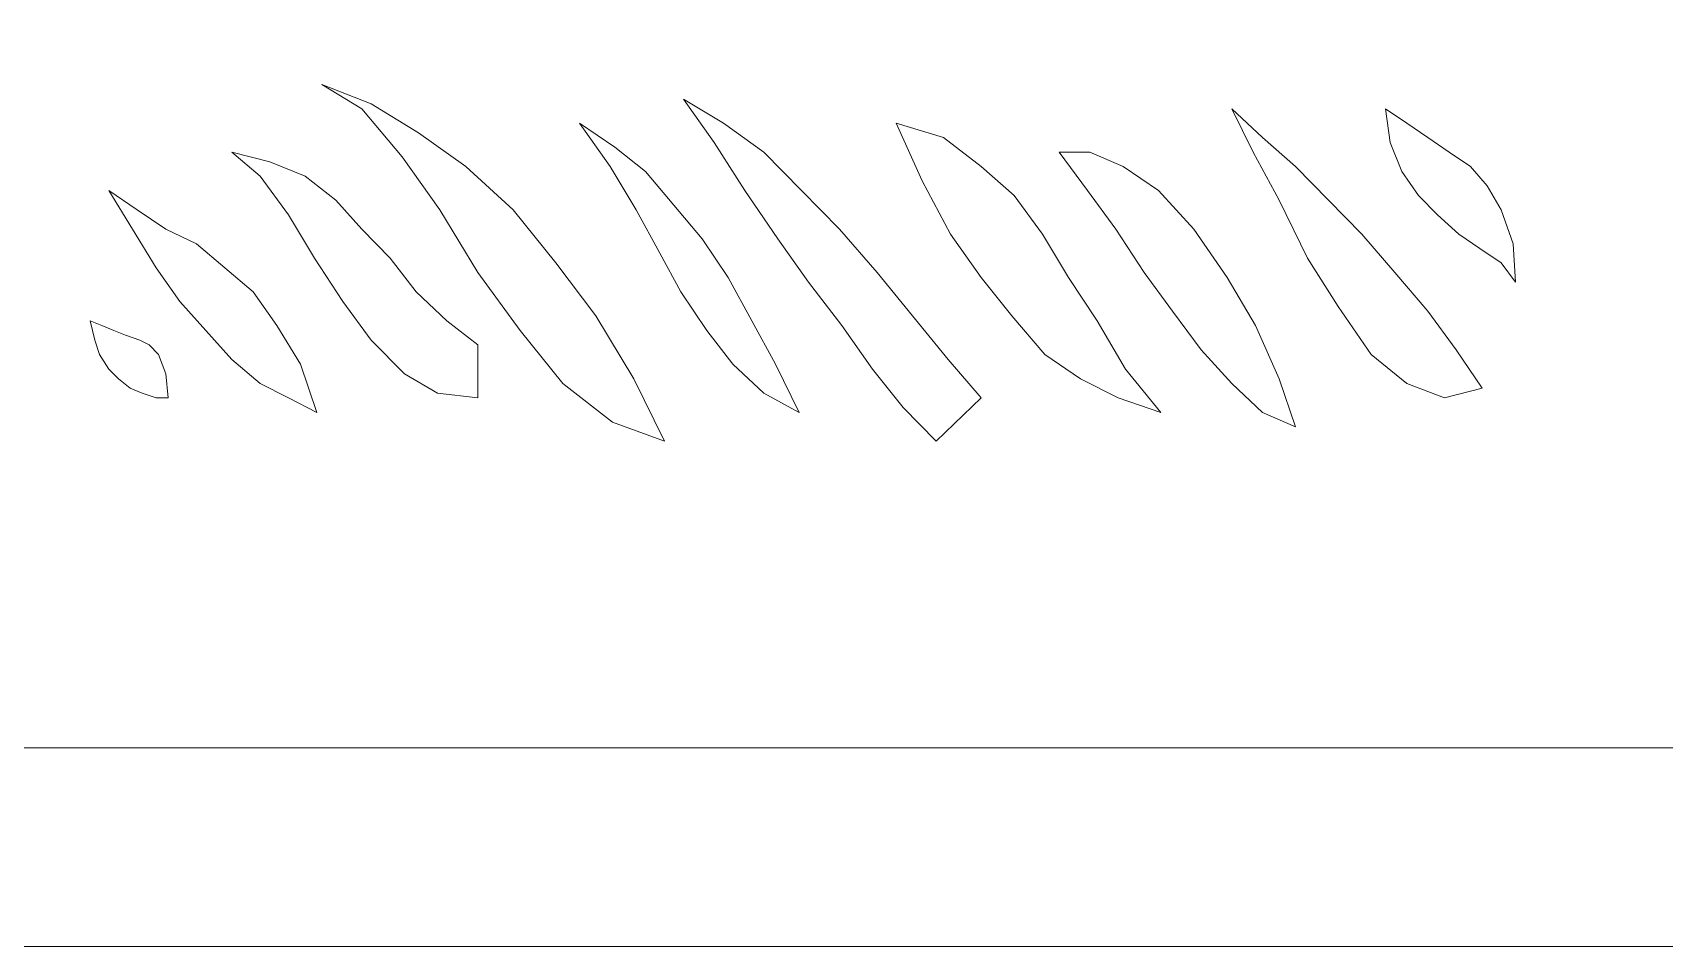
# Model space of a CAD drawing. Header units: millimetres. Extents: x -150 to 150, y -189 to 189.
# Drawn here: x 83.85 to 112.64, y 2.49 to 18.63 of the extents above; entities that cross this region are included whole.
import ezdxf

# ---------------------------------------------------------------- set-up
doc = ezdxf.new("R2010")
doc.units = ezdxf.units.MM
doc.header["$MEASUREMENT"] = 0
doc.layers.add('Camada 1', color=7, linetype='Continuous')

msp = doc.modelspace()

# ---------------------------------------------------------------- linework, layer by layer
at = {"layer": 'Camada 1', "color": 250, "lineweight": 9}
for points, knots in [([(53.6278, 3.4919), (53.6278, 3.4919), (50.9261, 3.4919), (50.9261, 3.4919), (50.9261, 3.4919), (50.9261, 3.4919), (50.9261, 6.4864), (50.9261, 6.4864), (50.9261, 6.4864), (50.9261, 6.4864), (53.6278, 6.4864), (53.6278, 6.4864), (53.6278, 6.4864), (53.6278, 6.4864), (53.6278, 8.1624), (53.6278, 8.1624), (53.6278, 8.1624), (53.6278, 8.1624), (50.9261, 8.1624), (50.9261, 8.1624), (50.9261, 8.1624), (50.9261, 8.1624), (50.9261, 186.8225), (50.9261, 186.8225), (50.9261, 186.8225), (51.0363, 188.156), (51.9595, 188.6226), (52.7767, 188.6917), (52.7767, 188.6917), (68.2669, 188.6917), (115.7098, 188.6935), (144.4746, 188.6935), (144.4746, 188.6935), (144.6859, 188.6597), (146.2137, 188.594), (146.3295, 186.8225), (146.3295, 186.8225), (146.3295, 186.8225), (146.3295, 8.1624), (146.3295, 8.1624), (146.3295, 8.1624), (146.3295, 8.1624), (143.6278, 8.1458), (143.6278, 8.1458), (143.6278, 8.1458), (143.6278, 8.1458), (143.6278, 6.4864), (143.6278, 6.4864), (143.6278, 6.4864), (143.6278, 6.4864), (146.3295, 6.4864), (146.3295, 6.4864), (146.3295, 6.4864), (146.3295, 6.4864), (146.3295, 3.4919), (146.3295, 3.4919), (146.3295, 3.4919), (146.3295, 3.4919), (143.6278, 3.4919), (143.6278, 3.4919), (143.6278, 3.4919), (143.6278, 3.4919), (143.6278, 2.4936), (143.6278, 2.4936), (143.6278, 2.4936), (143.6278, 2.4936), (53.6278, 2.4936), (53.6278, 2.4936), (53.6278, 2.4936), (53.6278, 2.4936), (53.6278, 3.4919), (53.6278, 3.4919)], [0, 0, 0, 0, 0.0526316, 0.0526316, 0.0526316, 0.0526316, 0.1052632, 0.1052632, 0.1052632, 0.1052632, 0.1578947, 0.1578947, 0.1578947, 0.1578947, 0.2105263, 0.2105263, 0.2105263, 0.2105263, 0.2631579, 0.2631579, 0.2631579, 0.2631579, 0.3157895, 0.3157895, 0.3157895, 0.3157895, 0.3684211, 0.3684211, 0.3684211, 0.3684211, 0.4210526, 0.4210526, 0.4210526, 0.4210526, 0.4736842, 0.4736842, 0.4736842, 0.4736842, 0.5263158, 0.5263158, 0.5263158, 0.5263158, 0.5789474, 0.5789474, 0.5789474, 0.5789474, 0.6315789, 0.6315789, 0.6315789, 0.6315789, 0.6842105, 0.6842105, 0.6842105, 0.6842105, 0.7368421, 0.7368421, 0.7368421, 0.7368421, 0.7894737, 0.7894737, 0.7894737, 0.7894737, 0.8421053, 0.8421053, 0.8421053, 0.8421053, 0.8947368, 0.8947368, 0.8947368, 0.8947368, 1, 1, 1, 1]), ([(57.1351, 178.9862), (57.1351, 178.9862), (140.1205, 178.9862), (140.1205, 178.9862), (140.1205, 178.9862), (140.1205, 178.9862), (140.1205, 6.0009), (140.1205, 6.0009), (140.1205, 6.0009), (140.1205, 6.0009), (57.1351, 6.0009), (57.1351, 6.0009), (57.1351, 6.0009), (57.1351, 6.0009), (57.1351, 178.9862), (57.1351, 178.9862)], [0, 0, 0, 0, 0.2, 0.2, 0.2, 0.2, 0.4, 0.4, 0.4, 0.4, 0.6, 0.6, 0.6, 0.6, 1, 1, 1, 1]), ([(88.951, 17.7101), (88.951, 17.7101), (89.6602, 17.2846), (89.6602, 17.2846), (89.6602, 17.2846), (89.6602, 17.2846), (90.3692, 16.4331), (90.3692, 16.4331), (90.3692, 16.4331), (90.3692, 16.4331), (91.0366, 15.4972), (91.0366, 15.4972), (91.0366, 15.4972), (91.0366, 15.4972), (91.704, 14.3905), (91.704, 14.3905), (91.704, 14.3905), (91.704, 14.3905), (92.4549, 13.3689), (92.4549, 13.3689), (92.4549, 13.3689), (92.4549, 13.3689), (93.2057, 12.4325), (93.2057, 12.4325), (93.2057, 12.4325), (93.2057, 12.4325), (94.0814, 11.7513), (94.0814, 11.7513), (94.0814, 11.7513), (94.0814, 11.7513), (94.9991, 11.4111), (94.9991, 11.4111), (94.9991, 11.4111), (94.9991, 11.4111), (94.4569, 12.5175), (94.4569, 12.5175), (94.4569, 12.5175), (94.4569, 12.5175), (93.7896, 13.624), (93.7896, 13.624), (93.7896, 13.624), (93.7896, 13.624), (93.0804, 14.5608), (93.0804, 14.5608), (93.0804, 14.5608), (93.0804, 14.5608), (92.3296, 15.4972), (92.3296, 15.4972), (92.3296, 15.4972), (92.3296, 15.4972), (91.4955, 16.263), (91.4955, 16.263), (91.4955, 16.263), (91.4955, 16.263), (90.6612, 16.859), (90.6612, 16.859), (90.6612, 16.859), (90.6612, 16.859), (89.827, 17.3699), (89.827, 17.3699), (89.827, 17.3699), (89.827, 17.3699), (88.951, 17.7101), (88.951, 17.7101)], [0, 0, 0, 0, 0.0588235, 0.0588235, 0.0588235, 0.0588235, 0.1176471, 0.1176471, 0.1176471, 0.1176471, 0.1764706, 0.1764706, 0.1764706, 0.1764706, 0.2352941, 0.2352941, 0.2352941, 0.2352941, 0.2941176, 0.2941176, 0.2941176, 0.2941176, 0.3529412, 0.3529412, 0.3529412, 0.3529412, 0.4117647, 0.4117647, 0.4117647, 0.4117647, 0.4705882, 0.4705882, 0.4705882, 0.4705882, 0.5294118, 0.5294118, 0.5294118, 0.5294118, 0.5882353, 0.5882353, 0.5882353, 0.5882353, 0.6470588, 0.6470588, 0.6470588, 0.6470588, 0.7058824, 0.7058824, 0.7058824, 0.7058824, 0.7647059, 0.7647059, 0.7647059, 0.7647059, 0.8235294, 0.8235294, 0.8235294, 0.8235294, 0.8823529, 0.8823529, 0.8823529, 0.8823529, 1, 1, 1, 1]), ([(95.3328, 17.4552), (95.3328, 17.4552), (95.8751, 16.6887), (95.8751, 16.6887), (95.8751, 16.6887), (95.8751, 16.6887), (96.4173, 15.8374), (96.4173, 15.8374), (96.4173, 15.8374), (96.4173, 15.8374), (97.0011, 14.986), (97.0011, 14.986), (97.0011, 14.986), (97.0011, 14.986), (97.5434, 14.22), (97.5434, 14.22), (97.5434, 14.22), (97.5434, 14.22), (98.1274, 13.4541), (98.1274, 13.4541), (98.1274, 13.4541), (98.1274, 13.4541), (98.6694, 12.6876), (98.6694, 12.6876), (98.6694, 12.6876), (98.6694, 12.6876), (99.2118, 12.0068), (99.2118, 12.0068), (99.2118, 12.0068), (99.2118, 12.0068), (99.7957, 11.4111), (99.7957, 11.4111), (99.7957, 11.4111), (99.7957, 11.4111), (100.5881, 12.1769), (100.5881, 12.1769), (100.5881, 12.1769), (100.5881, 12.1769), (100.0042, 12.8579), (100.0042, 12.8579), (100.0042, 12.8579), (100.0042, 12.8579), (99.3785, 13.624), (99.3785, 13.624), (99.3785, 13.624), (99.3785, 13.624), (98.7528, 14.3905), (98.7528, 14.3905), (98.7528, 14.3905), (98.7528, 14.3905), (98.0856, 15.1563), (98.0856, 15.1563), (98.0856, 15.1563), (98.0856, 15.1563), (97.4183, 15.8374), (97.4183, 15.8374), (97.4183, 15.8374), (97.4183, 15.8374), (96.751, 16.5184), (96.751, 16.5184), (96.751, 16.5184), (96.751, 16.5184), (96.0418, 17.0293), (96.0418, 17.0293), (96.0418, 17.0293), (96.0418, 17.0293), (95.3328, 17.4552), (95.3328, 17.4552)], [0, 0, 0, 0, 0.0555556, 0.0555556, 0.0555556, 0.0555556, 0.1111111, 0.1111111, 0.1111111, 0.1111111, 0.1666667, 0.1666667, 0.1666667, 0.1666667, 0.2222222, 0.2222222, 0.2222222, 0.2222222, 0.2777778, 0.2777778, 0.2777778, 0.2777778, 0.3333333, 0.3333333, 0.3333333, 0.3333333, 0.3888889, 0.3888889, 0.3888889, 0.3888889, 0.4444444, 0.4444444, 0.4444444, 0.4444444, 0.5, 0.5, 0.5, 0.5, 0.5555556, 0.5555556, 0.5555556, 0.5555556, 0.6111111, 0.6111111, 0.6111111, 0.6111111, 0.6666667, 0.6666667, 0.6666667, 0.6666667, 0.7222222, 0.7222222, 0.7222222, 0.7222222, 0.7777778, 0.7777778, 0.7777778, 0.7777778, 0.8333333, 0.8333333, 0.8333333, 0.8333333, 0.8888889, 0.8888889, 0.8888889, 0.8888889, 1, 1, 1, 1]), ([(105.0094, 17.2846), (105.0094, 17.2846), (105.3847, 16.5184), (105.3847, 16.5184), (105.3847, 16.5184), (105.3847, 16.5184), (105.8437, 15.6668), (105.8437, 15.6668), (105.8437, 15.6668), (105.8437, 15.6668), (106.3441, 14.6456), (106.3441, 14.6456), (106.3441, 14.6456), (106.3441, 14.6456), (106.8863, 13.7943), (106.8863, 13.7943), (106.8863, 13.7943), (106.8863, 13.7943), (107.4704, 12.943), (107.4704, 12.943), (107.4704, 12.943), (107.4704, 12.943), (108.096, 12.4325), (108.096, 12.4325), (108.096, 12.4325), (108.096, 12.4325), (108.7633, 12.1769), (108.7633, 12.1769), (108.7633, 12.1769), (108.7633, 12.1769), (109.4308, 12.3472), (109.4308, 12.3472), (109.4308, 12.3472), (109.4308, 12.3472), (108.9718, 13.0283), (108.9718, 13.0283), (108.9718, 13.0283), (108.9718, 13.0283), (108.4714, 13.7093), (108.4714, 13.7093), (108.4714, 13.7093), (108.4714, 13.7093), (107.8873, 14.3905), (107.8873, 14.3905), (107.8873, 14.3905), (107.8873, 14.3905), (107.3035, 15.0713), (107.3035, 15.0713), (107.3035, 15.0713), (107.3035, 15.0713), (106.7196, 15.6668), (106.7196, 15.6668), (106.7196, 15.6668), (106.7196, 15.6668), (106.1356, 16.263), (106.1356, 16.263), (106.1356, 16.263), (106.1356, 16.263), (105.5516, 16.7739), (105.5516, 16.7739), (105.5516, 16.7739), (105.5516, 16.7739), (105.0094, 17.2846), (105.0094, 17.2846)], [0, 0, 0, 0, 0.0588235, 0.0588235, 0.0588235, 0.0588235, 0.1176471, 0.1176471, 0.1176471, 0.1176471, 0.1764706, 0.1764706, 0.1764706, 0.1764706, 0.2352941, 0.2352941, 0.2352941, 0.2352941, 0.2941176, 0.2941176, 0.2941176, 0.2941176, 0.3529412, 0.3529412, 0.3529412, 0.3529412, 0.4117647, 0.4117647, 0.4117647, 0.4117647, 0.4705882, 0.4705882, 0.4705882, 0.4705882, 0.5294118, 0.5294118, 0.5294118, 0.5294118, 0.5882353, 0.5882353, 0.5882353, 0.5882353, 0.6470588, 0.6470588, 0.6470588, 0.6470588, 0.7058824, 0.7058824, 0.7058824, 0.7058824, 0.7647059, 0.7647059, 0.7647059, 0.7647059, 0.8235294, 0.8235294, 0.8235294, 0.8235294, 0.8823529, 0.8823529, 0.8823529, 0.8823529, 1, 1, 1, 1]), ([(107.7206, 17.2846), (107.7206, 17.2846), (107.804, 16.6887), (107.804, 16.6887), (107.804, 16.6887), (107.804, 16.6887), (108.0125, 16.1782), (108.0125, 16.1782), (108.0125, 16.1782), (108.0125, 16.1782), (108.3045, 15.7523), (108.3045, 15.7523), (108.3045, 15.7523), (108.3045, 15.7523), (108.6382, 15.4119), (108.6382, 15.4119), (108.6382, 15.4119), (108.6382, 15.4119), (109.0136, 15.0713), (109.0136, 15.0713), (109.0136, 15.0713), (109.0136, 15.0713), (109.389, 14.8162), (109.389, 14.8162), (109.389, 14.8162), (109.389, 14.8162), (109.7645, 14.5608), (109.7645, 14.5608), (109.7645, 14.5608), (109.7645, 14.5608), (110.0146, 14.22), (110.0146, 14.22), (110.0146, 14.22), (110.0146, 14.22), (109.9728, 14.901), (109.9728, 14.901), (109.9728, 14.901), (109.9728, 14.901), (109.7645, 15.4972), (109.7645, 15.4972), (109.7645, 15.4972), (109.7645, 15.4972), (109.5141, 15.9226), (109.5141, 15.9226), (109.5141, 15.9226), (109.5141, 15.9226), (109.222, 16.263), (109.222, 16.263), (109.222, 16.263), (109.222, 16.263), (108.8468, 16.5184), (108.8468, 16.5184), (108.8468, 16.5184), (108.8468, 16.5184), (108.4714, 16.7739), (108.4714, 16.7739), (108.4714, 16.7739), (108.4714, 16.7739), (108.096, 17.0293), (108.096, 17.0293), (108.096, 17.0293), (108.096, 17.0293), (107.7206, 17.2846), (107.7206, 17.2846)], [0, 0, 0, 0, 0.0588235, 0.0588235, 0.0588235, 0.0588235, 0.1176471, 0.1176471, 0.1176471, 0.1176471, 0.1764706, 0.1764706, 0.1764706, 0.1764706, 0.2352941, 0.2352941, 0.2352941, 0.2352941, 0.2941176, 0.2941176, 0.2941176, 0.2941176, 0.3529412, 0.3529412, 0.3529412, 0.3529412, 0.4117647, 0.4117647, 0.4117647, 0.4117647, 0.4705882, 0.4705882, 0.4705882, 0.4705882, 0.5294118, 0.5294118, 0.5294118, 0.5294118, 0.5882353, 0.5882353, 0.5882353, 0.5882353, 0.6470588, 0.6470588, 0.6470588, 0.6470588, 0.7058824, 0.7058824, 0.7058824, 0.7058824, 0.7647059, 0.7647059, 0.7647059, 0.7647059, 0.8235294, 0.8235294, 0.8235294, 0.8235294, 0.8823529, 0.8823529, 0.8823529, 0.8823529, 1, 1, 1, 1]), ([(93.4975, 17.0293), (93.4975, 17.0293), (94.0397, 16.263), (94.0397, 16.263), (94.0397, 16.263), (94.0397, 16.263), (94.4986, 15.4972), (94.4986, 15.4972), (94.4986, 15.4972), (94.4986, 15.4972), (94.9156, 14.7307), (94.9156, 14.7307), (94.9156, 14.7307), (94.9156, 14.7307), (95.291, 14.0499), (95.291, 14.0499), (95.291, 14.0499), (95.291, 14.0499), (95.7499, 13.3689), (95.7499, 13.3689), (95.7499, 13.3689), (95.7499, 13.3689), (96.2087, 12.7731), (96.2087, 12.7731), (96.2087, 12.7731), (96.2087, 12.7731), (96.751, 12.262), (96.751, 12.262), (96.751, 12.262), (96.751, 12.262), (97.3766, 11.9218), (97.3766, 11.9218), (97.3766, 11.9218), (97.3766, 11.9218), (96.9595, 12.7731), (96.9595, 12.7731), (96.9595, 12.7731), (96.9595, 12.7731), (96.5424, 13.5388), (96.5424, 13.5388), (96.5424, 13.5388), (96.5424, 13.5388), (96.1253, 14.305), (96.1253, 14.305), (96.1253, 14.305), (96.1253, 14.305), (95.6664, 14.986), (95.6664, 14.986), (95.6664, 14.986), (95.6664, 14.986), (95.166, 15.5818), (95.166, 15.5818), (95.166, 15.5818), (95.166, 15.5818), (94.6654, 16.1782), (94.6654, 16.1782), (94.6654, 16.1782), (94.6654, 16.1782), (94.1232, 16.6036), (94.1232, 16.6036), (94.1232, 16.6036), (94.1232, 16.6036), (93.4975, 17.0293), (93.4975, 17.0293)], [0, 0, 0, 0, 0.0588235, 0.0588235, 0.0588235, 0.0588235, 0.1176471, 0.1176471, 0.1176471, 0.1176471, 0.1764706, 0.1764706, 0.1764706, 0.1764706, 0.2352941, 0.2352941, 0.2352941, 0.2352941, 0.2941176, 0.2941176, 0.2941176, 0.2941176, 0.3529412, 0.3529412, 0.3529412, 0.3529412, 0.4117647, 0.4117647, 0.4117647, 0.4117647, 0.4705882, 0.4705882, 0.4705882, 0.4705882, 0.5294118, 0.5294118, 0.5294118, 0.5294118, 0.5882353, 0.5882353, 0.5882353, 0.5882353, 0.6470588, 0.6470588, 0.6470588, 0.6470588, 0.7058824, 0.7058824, 0.7058824, 0.7058824, 0.7647059, 0.7647059, 0.7647059, 0.7647059, 0.8235294, 0.8235294, 0.8235294, 0.8235294, 0.8823529, 0.8823529, 0.8823529, 0.8823529, 1, 1, 1, 1]), ([(99.0865, 17.0293), (99.0865, 17.0293), (99.5455, 16.0077), (99.5455, 16.0077), (99.5455, 16.0077), (99.5455, 16.0077), (100.0459, 15.0713), (100.0459, 15.0713), (100.0459, 15.0713), (100.0459, 15.0713), (100.5881, 14.305), (100.5881, 14.305), (100.5881, 14.305), (100.5881, 14.305), (101.1303, 13.624), (101.1303, 13.624), (101.1303, 13.624), (101.1303, 13.624), (101.7142, 12.943), (101.7142, 12.943), (101.7142, 12.943), (101.7142, 12.943), (102.3398, 12.5175), (102.3398, 12.5175), (102.3398, 12.5175), (102.3398, 12.5175), (103.0073, 12.1769), (103.0073, 12.1769), (103.0073, 12.1769), (103.0073, 12.1769), (103.7581, 11.9218), (103.7581, 11.9218), (103.7581, 11.9218), (103.7581, 11.9218), (103.1326, 12.6876), (103.1326, 12.6876), (103.1326, 12.6876), (103.1326, 12.6876), (102.6319, 13.5388), (102.6319, 13.5388), (102.6319, 13.5388), (102.6319, 13.5388), (102.1314, 14.305), (102.1314, 14.305), (102.1314, 14.305), (102.1314, 14.305), (101.6726, 15.0713), (101.6726, 15.0713), (101.6726, 15.0713), (101.6726, 15.0713), (101.1721, 15.7523), (101.1721, 15.7523), (101.1721, 15.7523), (101.1721, 15.7523), (100.5881, 16.263), (100.5881, 16.263), (100.5881, 16.263), (100.5881, 16.263), (99.9207, 16.7739), (99.9207, 16.7739), (99.9207, 16.7739), (99.9207, 16.7739), (99.0865, 17.0293), (99.0865, 17.0293)], [0, 0, 0, 0, 0.0588235, 0.0588235, 0.0588235, 0.0588235, 0.1176471, 0.1176471, 0.1176471, 0.1176471, 0.1764706, 0.1764706, 0.1764706, 0.1764706, 0.2352941, 0.2352941, 0.2352941, 0.2352941, 0.2941176, 0.2941176, 0.2941176, 0.2941176, 0.3529412, 0.3529412, 0.3529412, 0.3529412, 0.4117647, 0.4117647, 0.4117647, 0.4117647, 0.4705882, 0.4705882, 0.4705882, 0.4705882, 0.5294118, 0.5294118, 0.5294118, 0.5294118, 0.5882353, 0.5882353, 0.5882353, 0.5882353, 0.6470588, 0.6470588, 0.6470588, 0.6470588, 0.7058824, 0.7058824, 0.7058824, 0.7058824, 0.7647059, 0.7647059, 0.7647059, 0.7647059, 0.8235294, 0.8235294, 0.8235294, 0.8235294, 0.8823529, 0.8823529, 0.8823529, 0.8823529, 1, 1, 1, 1]), ([(87.3662, 16.5184), (87.3662, 16.5184), (87.8667, 16.0931), (87.8667, 16.0931), (87.8667, 16.0931), (87.8667, 16.0931), (88.3672, 15.4119), (88.3672, 15.4119), (88.3672, 15.4119), (88.3672, 15.4119), (88.826, 14.6456), (88.826, 14.6456), (88.826, 14.6456), (88.826, 14.6456), (89.3266, 13.8794), (89.3266, 13.8794), (89.3266, 13.8794), (89.3266, 13.8794), (89.827, 13.1986), (89.827, 13.1986), (89.827, 13.1986), (89.827, 13.1986), (90.411, 12.6028), (90.411, 12.6028), (90.411, 12.6028), (90.411, 12.6028), (90.9949, 12.262), (90.9949, 12.262), (90.9949, 12.262), (90.9949, 12.262), (91.704, 12.1769), (91.704, 12.1769), (91.704, 12.1769), (91.704, 12.1769), (91.704, 13.1135), (91.704, 13.1135), (91.704, 13.1135), (91.704, 13.1135), (91.1619, 13.5388), (91.1619, 13.5388), (91.1619, 13.5388), (91.1619, 13.5388), (90.6194, 14.0499), (90.6194, 14.0499), (90.6194, 14.0499), (90.6194, 14.0499), (90.1607, 14.6456), (90.1607, 14.6456), (90.1607, 14.6456), (90.1607, 14.6456), (89.6602, 15.1563), (89.6602, 15.1563), (89.6602, 15.1563), (89.6602, 15.1563), (89.2015, 15.6668), (89.2015, 15.6668), (89.2015, 15.6668), (89.2015, 15.6668), (88.6591, 16.0931), (88.6591, 16.0931), (88.6591, 16.0931), (88.6591, 16.0931), (88.0334, 16.3479), (88.0334, 16.3479), (88.0334, 16.3479), (88.0334, 16.3479), (87.3662, 16.5184), (87.3662, 16.5184)], [0, 0, 0, 0, 0.0555556, 0.0555556, 0.0555556, 0.0555556, 0.1111111, 0.1111111, 0.1111111, 0.1111111, 0.1666667, 0.1666667, 0.1666667, 0.1666667, 0.2222222, 0.2222222, 0.2222222, 0.2222222, 0.2777778, 0.2777778, 0.2777778, 0.2777778, 0.3333333, 0.3333333, 0.3333333, 0.3333333, 0.3888889, 0.3888889, 0.3888889, 0.3888889, 0.4444444, 0.4444444, 0.4444444, 0.4444444, 0.5, 0.5, 0.5, 0.5, 0.5555556, 0.5555556, 0.5555556, 0.5555556, 0.6111111, 0.6111111, 0.6111111, 0.6111111, 0.6666667, 0.6666667, 0.6666667, 0.6666667, 0.7222222, 0.7222222, 0.7222222, 0.7222222, 0.7777778, 0.7777778, 0.7777778, 0.7777778, 0.8333333, 0.8333333, 0.8333333, 0.8333333, 0.8888889, 0.8888889, 0.8888889, 0.8888889, 1, 1, 1, 1]), ([(101.9646, 16.5184), (101.9646, 16.5184), (102.4651, 15.8374), (102.4651, 15.8374), (102.4651, 15.8374), (102.4651, 15.8374), (102.9655, 15.1563), (102.9655, 15.1563), (102.9655, 15.1563), (102.9655, 15.1563), (103.4662, 14.3905), (103.4662, 14.3905), (103.4662, 14.3905), (103.4662, 14.3905), (103.9666, 13.7093), (103.9666, 13.7093), (103.9666, 13.7093), (103.9666, 13.7093), (104.4672, 13.0283), (104.4672, 13.0283), (104.4672, 13.0283), (104.4672, 13.0283), (105.0094, 12.4325), (105.0094, 12.4325), (105.0094, 12.4325), (105.0094, 12.4325), (105.5516, 11.9218), (105.5516, 11.9218), (105.5516, 11.9218), (105.5516, 11.9218), (106.1356, 11.666), (106.1356, 11.666), (106.1356, 11.666), (106.1356, 11.666), (105.8437, 12.5175), (105.8437, 12.5175), (105.8437, 12.5175), (105.8437, 12.5175), (105.4266, 13.4541), (105.4266, 13.4541), (105.4266, 13.4541), (105.4266, 13.4541), (104.926, 14.305), (104.926, 14.305), (104.926, 14.305), (104.926, 14.305), (104.3421, 15.1563), (104.3421, 15.1563), (104.3421, 15.1563), (104.3421, 15.1563), (103.7165, 15.8374), (103.7165, 15.8374), (103.7165, 15.8374), (103.7165, 15.8374), (103.0908, 16.263), (103.0908, 16.263), (103.0908, 16.263), (103.0908, 16.263), (102.5069, 16.5184), (102.5069, 16.5184), (102.5069, 16.5184), (102.5069, 16.5184), (101.9646, 16.5184), (101.9646, 16.5184)], [0, 0, 0, 0, 0.0588235, 0.0588235, 0.0588235, 0.0588235, 0.1176471, 0.1176471, 0.1176471, 0.1176471, 0.1764706, 0.1764706, 0.1764706, 0.1764706, 0.2352941, 0.2352941, 0.2352941, 0.2352941, 0.2941176, 0.2941176, 0.2941176, 0.2941176, 0.3529412, 0.3529412, 0.3529412, 0.3529412, 0.4117647, 0.4117647, 0.4117647, 0.4117647, 0.4705882, 0.4705882, 0.4705882, 0.4705882, 0.5294118, 0.5294118, 0.5294118, 0.5294118, 0.5882353, 0.5882353, 0.5882353, 0.5882353, 0.6470588, 0.6470588, 0.6470588, 0.6470588, 0.7058824, 0.7058824, 0.7058824, 0.7058824, 0.7647059, 0.7647059, 0.7647059, 0.7647059, 0.8235294, 0.8235294, 0.8235294, 0.8235294, 0.8823529, 0.8823529, 0.8823529, 0.8823529, 1, 1, 1, 1]), ([(85.1973, 15.8374), (85.1973, 15.8374), (85.6142, 15.1563), (85.6142, 15.1563), (85.6142, 15.1563), (85.6142, 15.1563), (86.0313, 14.4755), (86.0313, 14.4755), (86.0313, 14.4755), (86.0313, 14.4755), (86.4485, 13.8794), (86.4485, 13.8794), (86.4485, 13.8794), (86.4485, 13.8794), (86.9074, 13.3689), (86.9074, 13.3689), (86.9074, 13.3689), (86.9074, 13.3689), (87.3662, 12.8579), (87.3662, 12.8579), (87.3662, 12.8579), (87.3662, 12.8579), (87.8667, 12.4325), (87.8667, 12.4325), (87.8667, 12.4325), (87.8667, 12.4325), (88.3672, 12.1769), (88.3672, 12.1769), (88.3672, 12.1769), (88.3672, 12.1769), (88.8678, 11.9218), (88.8678, 11.9218), (88.8678, 11.9218), (88.8678, 11.9218), (88.5758, 12.7731), (88.5758, 12.7731), (88.5758, 12.7731), (88.5758, 12.7731), (88.1587, 13.4541), (88.1587, 13.4541), (88.1587, 13.4541), (88.1587, 13.4541), (87.7415, 14.0499), (87.7415, 14.0499), (87.7415, 14.0499), (87.7415, 14.0499), (87.2411, 14.4755), (87.2411, 14.4755), (87.2411, 14.4755), (87.2411, 14.4755), (86.7405, 14.901), (86.7405, 14.901), (86.7405, 14.901), (86.7405, 14.901), (86.1982, 15.1563), (86.1982, 15.1563), (86.1982, 15.1563), (86.1982, 15.1563), (85.6977, 15.4972), (85.6977, 15.4972), (85.6977, 15.4972), (85.6977, 15.4972), (85.1973, 15.8374), (85.1973, 15.8374)], [0, 0, 0, 0, 0.0588235, 0.0588235, 0.0588235, 0.0588235, 0.1176471, 0.1176471, 0.1176471, 0.1176471, 0.1764706, 0.1764706, 0.1764706, 0.1764706, 0.2352941, 0.2352941, 0.2352941, 0.2352941, 0.2941176, 0.2941176, 0.2941176, 0.2941176, 0.3529412, 0.3529412, 0.3529412, 0.3529412, 0.4117647, 0.4117647, 0.4117647, 0.4117647, 0.4705882, 0.4705882, 0.4705882, 0.4705882, 0.5294118, 0.5294118, 0.5294118, 0.5294118, 0.5882353, 0.5882353, 0.5882353, 0.5882353, 0.6470588, 0.6470588, 0.6470588, 0.6470588, 0.7058824, 0.7058824, 0.7058824, 0.7058824, 0.7647059, 0.7647059, 0.7647059, 0.7647059, 0.8235294, 0.8235294, 0.8235294, 0.8235294, 0.8823529, 0.8823529, 0.8823529, 0.8823529, 1, 1, 1, 1]), ([(84.8636, 13.5388), (84.8636, 13.5388), (84.9468, 13.1986), (84.9468, 13.1986), (84.9468, 13.1986), (84.9468, 13.1986), (85.0304, 12.943), (85.0304, 12.943), (85.0304, 12.943), (85.0304, 12.943), (85.1973, 12.6876), (85.1973, 12.6876), (85.1973, 12.6876), (85.1973, 12.6876), (85.364, 12.5175), (85.364, 12.5175), (85.364, 12.5175), (85.364, 12.5175), (85.5726, 12.3472), (85.5726, 12.3472), (85.5726, 12.3472), (85.5726, 12.3472), (85.7812, 12.262), (85.7812, 12.262), (85.7812, 12.262), (85.7812, 12.262), (86.0313, 12.1769), (86.0313, 12.1769), (86.0313, 12.1769), (86.0313, 12.1769), (86.2399, 12.1769), (86.2399, 12.1769), (86.2399, 12.1769), (86.2399, 12.1769), (86.1982, 12.6028), (86.1982, 12.6028), (86.1982, 12.6028), (86.1982, 12.6028), (86.0731, 12.943), (86.0731, 12.943), (86.0731, 12.943), (86.0731, 12.943), (85.9063, 13.1135), (85.9063, 13.1135), (85.9063, 13.1135), (85.9063, 13.1135), (85.7395, 13.1986), (85.7395, 13.1986), (85.7395, 13.1986), (85.7395, 13.1986), (85.4891, 13.2838), (85.4891, 13.2838), (85.4891, 13.2838), (85.4891, 13.2838), (85.2805, 13.3689), (85.2805, 13.3689), (85.2805, 13.3689), (85.2805, 13.3689), (85.072, 13.4541), (85.072, 13.4541), (85.072, 13.4541), (85.072, 13.4541), (84.8636, 13.5388), (84.8636, 13.5388)], [0, 0, 0, 0, 0.0588235, 0.0588235, 0.0588235, 0.0588235, 0.1176471, 0.1176471, 0.1176471, 0.1176471, 0.1764706, 0.1764706, 0.1764706, 0.1764706, 0.2352941, 0.2352941, 0.2352941, 0.2352941, 0.2941176, 0.2941176, 0.2941176, 0.2941176, 0.3529412, 0.3529412, 0.3529412, 0.3529412, 0.4117647, 0.4117647, 0.4117647, 0.4117647, 0.4705882, 0.4705882, 0.4705882, 0.4705882, 0.5294118, 0.5294118, 0.5294118, 0.5294118, 0.5882353, 0.5882353, 0.5882353, 0.5882353, 0.6470588, 0.6470588, 0.6470588, 0.6470588, 0.7058824, 0.7058824, 0.7058824, 0.7058824, 0.7647059, 0.7647059, 0.7647059, 0.7647059, 0.8235294, 0.8235294, 0.8235294, 0.8235294, 0.8823529, 0.8823529, 0.8823529, 0.8823529, 1, 1, 1, 1])]:
    msp.add_open_spline(points, degree=3, knots=knots, dxfattribs=at)

doc.saveas('drawing.dxf')
